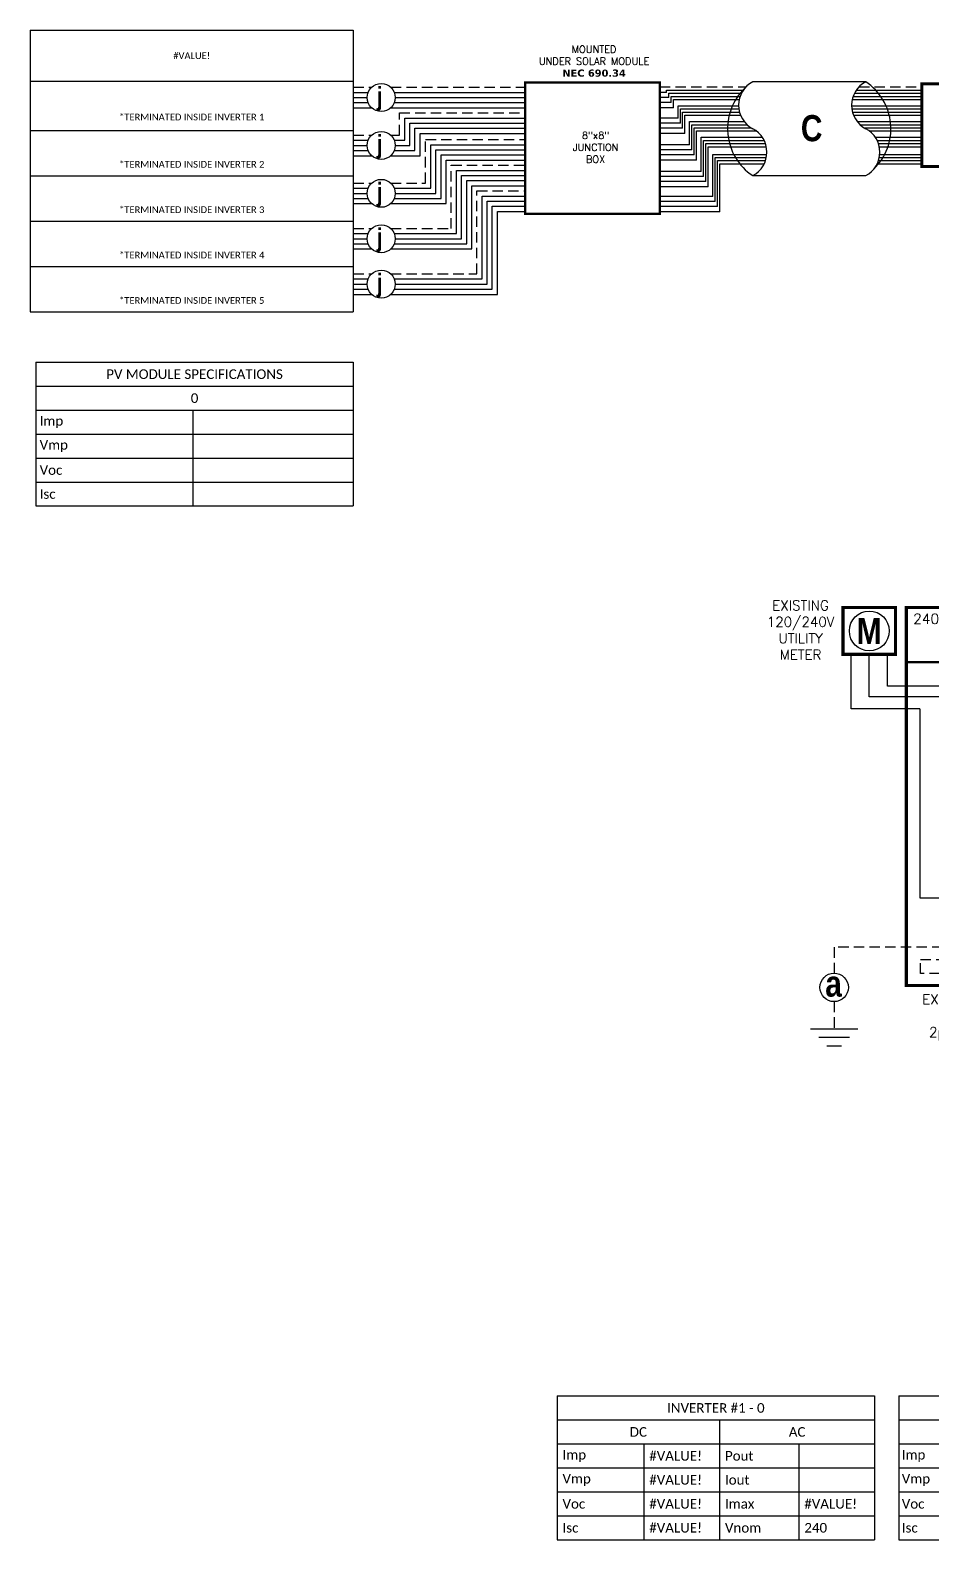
# Model space of a CAD drawing. Header units: feet. Extents: x 9848 to 10656, y 15297 to 15844.
# Drawn here: x 9848 to 10172, y 15297 to 15839 of the extents above; entities that cross this region are included whole.
import ezdxf

# ---------------------------------------------------------------- set-up
doc = ezdxf.new("R2010")
doc.units = ezdxf.units.FT
doc.header["$MEASUREMENT"] = 0
doc.linetypes.add('HIDDEN', pattern=[0.375, 0.25, -0.125])
doc.styles.add('ONE LINE TXT', font='techb___.ttf')
doc.styles.get("Standard").update_dxf_attribs({"font": 'simplex.shx'})

# ---------------------------------------------------------------- blocks, each defined once
blk = doc.blocks.new('*T27')
at = {"color": 9, "linetype": 'ByBlock', "lineweight": 30, "true_color": 0xa7bfde, "transparency": 16777216}
blk.add_line((0, 0), (116.21, 0), dxfattribs=at)
at = {"color": 0, "linetype": 'ByBlock', "lineweight": -2, "transparency": 16777216}
for p, q in [((0, 0), (0, -101.3)), ((116.21, 0), (116.21, -101.3)), ((0, -18.37), (116.21, -18.37)), ((0, -36.03), (116.21, -36.03)), ((0, -52.35), (116.21, -52.35)), ((0, -68.66), (116.21, -68.66)), ((0, -84.98), (116.21, -84.98)), ((0, -101.3), (116.21, -101.3))]:
    blk.add_line(p, q, dxfattribs=at)
at = {"color": 0, "transparency": 16777216, "char_height": 2.4195, "width": 110.4406, "attachment_point": 5}
for s, insert in [('{\\fCalibri|b0|i0|c0;#VALUE!', (58.11, -9.18)), ('{\\fCalibri|b0|i0|c0;^J^J*TERMINATED INSIDE INVERTER 1', (58.11, -27.2)), ('{\\fCalibri|b0|i0|c0;^J^J*TERMINATED INSIDE INVERTER 2', (58.11, -44.19)), ('{\\fCalibri|b0|i0|c0;^J^J*TERMINATED INSIDE INVERTER 3', (58.11, -60.51)), ('{\\fCalibri|b0|i0|c0;^J^J*TERMINATED INSIDE INVERTER 4', (58.11, -76.82)), ('{\\fCalibri|b0|i0|c0;^J^J*TERMINATED INSIDE INVERTER 5', (58.11, -93.14))]:
    blk.add_mtext(s, dxfattribs=dict(at, insert=insert))
blk = doc.blocks.new('breakerPanel')
at = {"linetype": 'Continuous'}
h = blk.add_hatch(color=1, dxfattribs=at)
h.dxf.hatch_style = 1
edge = h.paths.add_edge_path()
edge.add_arc((-42.47, 86.8), 0.291, 0, 360)
h = blk.add_hatch(color=1, dxfattribs=at)
h.dxf.hatch_style = 1
edge = h.paths.add_edge_path()
edge.add_arc((-38.44, 86.8), 0.291, 0, 360)
h = blk.add_hatch(color=1, dxfattribs=at)
h.dxf.hatch_style = 1
edge = h.paths.add_edge_path()
edge.add_arc((-42.47, 77.16), 0.291, 0, 360)
h = blk.add_hatch(color=1, dxfattribs=at)
h.dxf.hatch_style = 1
edge = h.paths.add_edge_path()
edge.add_arc((-38.44, 77.16), 0.291, 0, 360)
h = blk.add_hatch(color=1, dxfattribs=at)
h.dxf.hatch_style = 1
edge = h.paths.add_edge_path()
edge.add_arc((-38.44, 71.16), 0.528, 0, 360)
h = blk.add_hatch(color=1, dxfattribs=at)
h.dxf.hatch_style = 1
edge = h.paths.add_edge_path()
edge.add_arc((-42.47, 67.78), 0.528, 0, 360)
h = blk.add_hatch(color=1, dxfattribs=at)
h.dxf.hatch_style = 1
edge = h.paths.add_edge_path()
edge.add_arc((-38.44, 61.76), 0.528, 0, 360)
h = blk.add_hatch(color=1, dxfattribs=at)
h.dxf.hatch_style = 1
edge = h.paths.add_edge_path()
edge.add_arc((-42.47, 58.38), 0.528, 0, 360)
h = blk.add_hatch(color=1, dxfattribs=at)
h.dxf.hatch_style = 1
edge = h.paths.add_edge_path()
edge.add_arc((-42.47, 48.98), 0.528, 0, 360)
h = blk.add_hatch(color=1, dxfattribs=at)
h.dxf.hatch_style = 1
edge = h.paths.add_edge_path()
edge.add_arc((-38.44, 52.36), 0.528, 0, 360)
h = blk.add_hatch(color=1, dxfattribs=at)
h.dxf.hatch_style = 1
edge = h.paths.add_edge_path()
edge.add_arc((-38.44, 42.95), 0.528, 0, 360)
h = blk.add_hatch(color=1, dxfattribs=at)
h.dxf.hatch_style = 1
edge = h.paths.add_edge_path()
edge.add_arc((-42.47, 39.58), 0.528, 0, 360)
h = blk.add_hatch(color=1, dxfattribs=at)
h.dxf.hatch_style = 1
edge = h.paths.add_edge_path()
edge.add_arc((-38.44, 33.55), 0.528, 0, 360)
h = blk.add_hatch(color=1, dxfattribs=at)
h.dxf.hatch_style = 1
edge = h.paths.add_edge_path()
edge.add_arc((-42.47, 30.17), 0.528, 0, 360)
at = {"color": 155, "true_color": 0x647190}
blk.add_line((-80.92, 126.59), (0, 126.59), dxfattribs=at)
at = {"color": 253, "linetype": 'Continuous'}
for p, q in [((-100.73, 90.2), (-100.73, 109.7)), ((-76.04, 90.2), (-100.73, 90.2)), ((-76.04, 90.2), (-76.04, 22.16)), ((-76.04, 22.16), (-27.25, 22.16)), ((-27.25, 22.16), (-27.25, 17.57)), ((-27.25, 17.57), (-29.89, 17.57)), ((-11.01, 0.16), (-29.89, 0.16)), ((0, 3), (-11.01, 3)), ((-11.01, 3), (-11.01, 0.16))]:
    blk.add_line(p, q, dxfattribs=at)
at = {"color": 10, "linetype": 'Continuous'}
for p, q in [((-94.24, 94.51), (-94.24, 109.7)), ((-42.47, 94.51), (-94.24, 94.51)), ((-42.47, 87.09), (-42.47, 94.51)), ((-42.47, 30.17), (-42.47, 76.87)), ((-35.88, 67.78), (-45.04, 67.78)), ((-35.88, 58.38), (-45.04, 58.38)), ((-35.88, 48.98), (-45.04, 48.98)), ((-35.88, 39.58), (-45.04, 39.58)), ((-35.88, 30.17), (-45.04, 30.17)), ((-10.98, 30.17), (-29.89, 30.17)), ((-10.98, 6), (-10.98, 30.17)), ((0, 6), (-10.98, 6))]:
    blk.add_line(p, q, dxfattribs=at)
at = {"color": 7, "linetype": 'Continuous'}
for p, q in [((-87.75, 98.34), (-87.75, 109.7)), ((-38.44, 98.34), (-87.75, 98.34)), ((-38.44, 87.09), (-38.44, 98.34)), ((-38.44, 61.76), (-38.44, 76.87)), ((-35.88, 71.16), (-45.04, 71.16)), ((-38.44, 71.16), (-35.88, 71.16)), ((-45.04, 61.76), (-35.88, 61.76)), ((-35.88, 61.76), (-45.04, 61.76)), ((-38.44, 52.36), (-38.44, 61.76)), ((-45.04, 52.36), (-35.88, 52.36)), ((-35.88, 52.36), (-45.04, 52.36)), ((-38.44, 42.95), (-38.44, 52.36)), ((-45.04, 42.95), (-35.88, 42.95)), ((-35.88, 42.95), (-45.04, 42.95)), ((-38.44, 33.55), (-38.44, 42.95)), ((-35.88, 33.55), (-45.04, 33.55)), ((-6.96, 9), (-6.96, 33.55))]:
    blk.add_line(p, q, dxfattribs=at)
at = {"lineweight": 50}
blk.add_line((-80.92, 106.95), (0, 106.95), dxfattribs=at)
at = {"color": 7}
for p, q in [((-29.89, 33.55), (-6.96, 33.55)), ((0, 9), (-6.96, 9))]:
    blk.add_line(p, q, dxfattribs=at)
at = {"color": 1, "linetype": 'Continuous'}
for p, q in [((-51.03, -2.51), (-51.03, 20.23)), ((-46.49, 20.23), (-51.03, 20.23)), ((-46.49, 20.23), (-46.49, -2.51)), ((-34.43, -2.43), (-34.43, 20.16)), ((-29.89, 20.16), (-34.43, 20.16)), ((-29.89, 20.16), (-29.89, -2.43)), ((-46.49, -2.51), (-51.03, -2.51)), ((-29.89, -2.43), (-34.43, -2.43))]:
    blk.add_line(p, q, dxfattribs=at)
at = {"color": 4, "linetype": 'Continuous'}
for p, q in [((-47.97, 18.28), (-49.55, 16.71)), ((-31.37, 18.35), (-32.94, 16.78)), ((-47.97, 13.93), (-49.55, 12.36)), ((-31.37, 14), (-32.94, 12.43)), ((-47.97, 9.58), (-49.55, 8.01)), ((-31.37, 9.65), (-32.94, 8.08)), ((-47.97, 5.23), (-49.55, 3.66)), ((-47.97, 0.88), (-49.55, -0.69)), ((-31.37, 5.3), (-32.94, 3.73)), ((-31.37, 0.95), (-32.94, -0.62))]:
    blk.add_line(p, q, dxfattribs=at)
at = {"color": 92, "linetype": 'HIDDEN', "ltscale": 15}
for p, q in [((-51.03, 4.44), (-106.89, 4.44)), ((-106.89, 4.44), (-106.89, -4.87)), ((-75.84, -4.96), (-75.84, 0.09)), ((-75.84, 0.09), (-51.03, 0.09)), ((0, 0), (-6.96, 0)), ((-6.96, -4.96), (-75.84, -4.96)), ((-6.96, 0), (-6.96, -4.96)), ((-106.89, -15.1), (-106.89, -24.84))]:
    blk.add_line(p, q, dxfattribs=at)
at = {"color": 92, "linetype": 'Continuous', "ltscale": 15}
blk.add_line((-34.43, 0.09), (-46.49, 0.09), dxfattribs=at)
at = {"lineweight": 50, "const_width": 1.19}
for points in [[(-103.67, 109.7), (-103.67, 126.59), (-84.82, 126.59), (-84.82, 109.7)], [(-80.92, -9.3), (-80.92, 126.59), (0, 126.59), (0, -9.3)]]:
    blk.add_lwpolyline(points, close=True, dxfattribs=at)
at = {"color": 92, "linetype": 'Continuous', "lineweight": 5, "ltscale": 0.05, "flags": 128}
for points in [[(-45.88, 10.97), (-41.2, 10.97)], [(-43.54, 13.81), (-43.54, 10.97)], [(-42.01, 10.1), (-45.07, 10.1)], [(-42.82, 9.23), (-44.25, 9.23)]]:
    blk.add_lwpolyline(points, dxfattribs=at)
at = {"color": 92, "linetype": 'Continuous', "ltscale": 4, "flags": 128}
for points in [[(-115.37, -24.84), (-98.41, -24.84)], [(-101.35, -27.98), (-112.43, -27.98)], [(-104.29, -31.12), (-109.49, -31.12)]]:
    blk.add_lwpolyline(points, dxfattribs=at)
at = {"linetype": 'Continuous'}
blk.add_circle((-94.24, 118.15), 7.15, dxfattribs=at)
at = {"color": 1, "linetype": 'Continuous'}
for centre, radius in [((-42.47, 86.8), 0.291), ((-38.44, 86.8), 0.291), ((-42.47, 77.16), 0.291), ((-38.44, 77.16), 0.291), ((-38.44, 71.16), 0.528), ((-42.47, 67.78), 0.528), ((-38.44, 61.76), 0.528), ((-42.47, 58.38), 0.528), ((-42.47, 48.98), 0.528), ((-38.44, 52.36), 0.528), ((-38.44, 42.95), 0.528), ((-42.47, 39.58), 0.528), ((-38.44, 33.55), 0.528), ((-42.47, 30.17), 0.528)]:
    blk.add_circle(centre, radius, dxfattribs=at)
at = {"color": 4, "linetype": 'Continuous'}
for centre in [(-48.76, 17.49), (-32.16, 17.57), (-48.76, 13.14), (-32.16, 13.21), (-48.76, 8.79), (-48.76, 4.44), (-32.16, 8.86), (-32.16, 4.51), (-48.76, 0.09), (-32.16, 0.16)]:
    blk.add_circle(centre, 1.11, dxfattribs=at)
at = {"color": 7, "linetype": 'Continuous'}
blk.add_circle((-106.89, -9.99), 5.11, dxfattribs=at)
at = {"color": 1, "linetype": 'Continuous'}
for centre, radius, start, end in [((-50.14, 81.98), 9.06, 327.8708, 32.1292), ((-46.11, 81.98), 9.06, 327.8708, 32.1292), ((-48.03, 68.62), 3.93, 40.3392, 139.6608), ((-32.88, 68.62), 3.93, 40.3392, 139.6608), ((-48.03, 65.24), 3.93, 40.3392, 139.6608), ((-32.88, 65.24), 3.93, 40.3392, 139.6608), ((-48.03, 59.21), 3.93, 40.3392, 139.6608), ((-48.03, 55.84), 3.93, 40.3392, 139.6608), ((-32.88, 59.21), 3.93, 40.3392, 139.6608), ((-32.88, 55.84), 3.93, 40.3392, 139.6608), ((-48.03, 49.81), 3.93, 40.3392, 139.6608), ((-48.03, 46.43), 3.93, 40.3392, 139.6608), ((-32.88, 49.81), 3.93, 40.3392, 139.6608), ((-32.88, 46.43), 3.93, 40.3392, 139.6608), ((-48.03, 40.41), 3.93, 40.3392, 139.6608), ((-32.88, 40.41), 3.93, 40.3392, 139.6608), ((-48.03, 37.03), 3.93, 40.3392, 139.6608), ((-32.88, 37.03), 3.93, 40.3392, 139.6608), ((-48.03, 31.01), 3.93, 40.3392, 139.6608), ((-32.88, 31.01), 3.93, 40.3392, 139.6608), ((-48.03, 27.63), 3.93, 40.3392, 139.6608), ((-32.88, 27.63), 3.93, 40.3392, 139.6608)]:
    blk.add_arc(centre, radius, start, end, dxfattribs=at)
at = {"color": 253, "linetype": 'Continuous', "style": 'ONE LINE TXT'}
blk.add_text('M', height=9.38, dxfattribs=at).set_placement((-98.8, 113.43))
at = {"color": 4, "linetype": 'Continuous'}
blk.add_text('NEUTRAL', height=1.874, rotation=90, dxfattribs=at).set_placement((-35.08, 4.08))
at = {"color": 1, "attachment_point": 5}
for s, width, gutter_width, heights, insert, char_height in [('EXISTING\\P120/240V UTILITY METER', 0.0523, 7.17, [0], (-118.95, 118.48), 3.5433), ('240V', 0.1481, 0.75, [0], (-72.39, 122.54), 3.658), ('1∅', 0.1481, 0.75, [0], (-5.31, 122.54), 3.658), ('serA MAIN BREAKER\\PserA BUSBAR', 72.4998, 0.75, [0], (-39.75, 113.14), 3.6576), ('EXISTING MAIN BREAKER LOAD CENTER\\P2pocA BACK FEED BREAKER\\P{\\fVerdana|b1|i0|c0|p34;NEC 690.64}', 79.2627, 97.94, [154.49], (-39.35, -23.14), 3.5433)]:
    blk.add_mtext_dynamic_manual_height_columns(s, width=width, gutter_width=gutter_width, heights=heights, dxfattribs=dict(at, insert=insert, char_height=char_height))
at = {"color": 4, "linetype": 'Continuous', "insert": (-46.25, 82.15), "char_height": 1.874, "attachment_point": 5, "rotation": 90}
blk.add_mtext_dynamic_manual_height_columns('2pserA\\PMAIN', width=0.1481, gutter_width=0.75, heights=[0], dxfattribs=at)
at = {"color": 1, "linetype": 'Continuous', "insert": (-110.08, -3.93), "char_height": 9.3833, "attachment_point": 1, "style": 'ONE LINE TXT'}
blk.add_mtext_dynamic_manual_height_columns('{\\W1;\\C256;a}', width=0.1385, gutter_width=2.13, heights=[0], dxfattribs=at)
blk = doc.blocks.new('*U16')
at = {"color": 7}
blk.add_blockref('breakerPanel', (0, 0), dxfattribs=at)
blk = doc.blocks.new('*T21')
at = {"color": 0, "lineweight": -2, "transparency": 16777216}
for p, q in [((0, 0), (114.19, 0)), ((0, 0), (0, -51.7)), ((114.19, 0), (114.19, -51.7)), ((0, -8.62), (114.19, -8.62)), ((58.43, -8.62), (58.43, -51.7)), ((0, -17.23), (114.19, -17.23)), ((31.22, -17.23), (31.22, -51.7)), ((86.98, -17.23), (86.98, -51.7)), ((0, -25.85), (114.19, -25.85)), ((0, -34.47), (114.19, -34.47)), ((0, -43.08), (114.19, -43.08)), ((0, -51.7), (114.19, -51.7))]:
    blk.add_line(p, q, dxfattribs=at)
at = {"color": 0, "linetype": 'Continuous', "transparency": 16777216, "char_height": 3.4544}
for s, insert, width, attachment_point in [('{\\fCalibri|b0|i0|c0;INVERTER #1 - 0', (57.09, -4.31), 110.3293, 5), ('{\\fCalibri|b0|i0|c0;DC', (29.22, -12.93), 54.5755, 5), ('{\\fCalibri|b0|i0|c0;AC', (86.31, -12.93), 51.8976, 5), ('{\\fCalibri|b0|i0|c0;Imp', (1.93, -21.54), 27.3681, 4), ('{\\fCalibri|b0|i0|c0;#VALUE!', (33.15, -21.54), 23.3513, 4), ('{\\fCalibri|b0|i0|c0;Pout', (60.36, -21.54), 24.6902, 4), ('{\\fCalibri|b0|i0|c0;', (88.91, -21.54), 23.3513, 4), ('{\\fCalibri|b0|i0|c0;Vmp', (1.93, -30.16), 27.3681, 4), ('{\\fCalibri|b0|i0|c0;#VALUE!', (33.15, -30.16), 23.3513, 4), ('{\\fCalibri|b0|i0|c0;Iout', (60.36, -30.16), 24.6902, 4), ('{\\fCalibri|b0|i0|c0;', (88.91, -30.16), 23.3513, 4), ('{\\fCalibri|b0|i0|c0;Voc', (1.93, -38.78), 27.3681, 4), ('{\\fCalibri|b0|i0|c0;#VALUE!', (33.15, -38.78), 23.3513, 4), ('{\\fCalibri|b0|i0|c0;Imax', (60.36, -38.78), 24.6902, 4), ('{\\fCalibri|b0|i0|c0;#VALUE!', (88.91, -38.78), 23.3513, 4), ('{\\fCalibri|b0|i0|c0;Isc', (1.93, -47.39), 27.3681, 4), ('{\\fCalibri|b0|i0|c0;#VALUE!', (33.15, -47.39), 23.3513, 4), ('{\\fCalibri|b0|i0|c0;Vnom', (60.36, -47.39), 24.6902, 4), ('{\\fCalibri|b0|i0|c0;240', (88.91, -47.39), 23.3513, 4)]:
    blk.add_mtext(s, dxfattribs=dict(at, insert=insert, width=width, attachment_point=attachment_point))
blk = doc.blocks.new('*T22')
at = {"color": 0, "lineweight": -2, "transparency": 16777216}
for p, q in [((0, 0), (114.19, 0)), ((0, 0), (0, -51.7)), ((114.19, 0), (114.19, -51.7)), ((0, -8.62), (114.19, -8.62)), ((58.43, -8.62), (58.43, -51.7)), ((0, -17.23), (114.19, -17.23)), ((31.22, -17.23), (31.22, -51.7)), ((86.98, -17.23), (86.98, -51.7)), ((0, -25.85), (114.19, -25.85)), ((0, -34.47), (114.19, -34.47)), ((0, -43.08), (114.19, -43.08)), ((0, -51.7), (114.19, -51.7))]:
    blk.add_line(p, q, dxfattribs=at)
at = {"color": 0, "linetype": 'Continuous', "transparency": 16777216, "char_height": 3.4544}
for s, insert, width, attachment_point in [('{\\fCalibri|b0|i0|c0;INVERTER #2 - 0', (57.09, -4.31), 112.0547, 5), ('{\\fCalibri|b0|i0|c0;DC', (29.22, -12.93), 56.3009, 5), ('{\\fCalibri|b0|i0|c0;AC', (86.31, -12.93), 53.623, 5), ('{\\fCalibri|b0|i0|c0;Imp', (1.07, -21.54), 29.0935, 4), ('{\\fCalibri|b0|i0|c0;#VALUE!', (32.29, -21.54), 25.0767, 4), ('{\\fCalibri|b0|i0|c0;Pout', (59.5, -21.54), 26.4156, 4), ('{\\fCalibri|b0|i0|c0;', (88.04, -21.54), 25.0767, 4), ('{\\fCalibri|b0|i0|c0;Vmp', (1.07, -30.16), 29.0935, 4), ('{\\fCalibri|b0|i0|c0;#VALUE!', (32.29, -30.16), 25.0767, 4), ('{\\fCalibri|b0|i0|c0;Iout', (59.5, -30.16), 26.4156, 4), ('{\\fCalibri|b0|i0|c0;', (88.04, -30.16), 25.0767, 4), ('{\\fCalibri|b0|i0|c0;Voc', (1.07, -38.78), 29.0935, 4), ('{\\fCalibri|b0|i0|c0;#VALUE!', (32.29, -38.78), 25.0767, 4), ('{\\fCalibri|b0|i0|c0;Imax', (59.5, -38.78), 26.4156, 4), ('{\\fCalibri|b0|i0|c0;#VALUE!', (88.04, -38.78), 25.0767, 4), ('{\\fCalibri|b0|i0|c0;Isc', (1.07, -47.39), 29.0935, 4), ('{\\fCalibri|b0|i0|c0;#VALUE!', (32.29, -47.39), 25.0767, 4), ('{\\fCalibri|b0|i0|c0;Vnom', (59.5, -47.39), 26.4156, 4), ('{\\fCalibri|b0|i0|c0;240', (88.04, -47.39), 25.0767, 4)]:
    blk.add_mtext(s, dxfattribs=dict(at, insert=insert, width=width, attachment_point=attachment_point))
blk = doc.blocks.new('*T20')
at = {"color": 0, "lineweight": -2, "transparency": 16777216}
for p, q in [((0, 0), (114.19, 0)), ((0, 0), (0, -51.69)), ((114.19, 0), (114.19, -51.69)), ((0, -8.62), (114.19, -8.62)), ((0, -17.23), (114.19, -17.23)), ((56.41, -17.23), (56.41, -51.69)), ((0, -25.85), (114.19, -25.85)), ((0, -34.46), (114.19, -34.46)), ((0, -43.08), (114.19, -43.08)), ((0, -51.69), (114.19, -51.69))]:
    blk.add_line(p, q, dxfattribs=at)
at = {"color": 0, "linetype": 'Continuous', "transparency": 16777216, "char_height": 3.4544}
for s, insert, width, attachment_point in [('{\\fCalibri|b0|i0|c0;PV MODULE SPECIFICATIONS', (57.09, -4.31), 111.433, 5), ('{\\fCalibri|b0|i0|c0;0', (57.09, -12.92), 111.433, 5), ('{\\fCalibri|b0|i0|c0;Imp', (1.38, -21.54), 53.6551, 4), ('{\\fCalibri|b0|i0|c0;', (57.78, -21.54), 55.0254, 4), ('{\\fCalibri|b0|i0|c0;Vmp', (1.38, -30.15), 53.6551, 4), ('{\\fCalibri|b0|i0|c0;', (57.78, -30.15), 55.0254, 4), ('{\\fCalibri|b0|i0|c0;Voc', (1.38, -38.77), 53.6551, 4), ('{\\fCalibri|b0|i0|c0;', (57.78, -38.77), 55.0254, 4), ('{\\fCalibri|b0|i0|c0;Isc', (1.38, -47.39), 53.6551, 4), ('{\\fCalibri|b0|i0|c0;', (57.78, -47.39), 55.0254, 4)]:
    blk.add_mtext(s, dxfattribs=dict(at, insert=insert, width=width, attachment_point=attachment_point))

msp = doc.modelspace()

# ---------------------------------------------------------------- linework, layer by layer
at = {"color": 7, "linetype": 'Continuous'}
for p, q in [((10148.35, 15820.85), (10107.72, 15820.85)), ((9964.08, 15817.04), (9969.57, 15817.04)), ((9978.79, 15817.04), (10025.9, 15817.04)), ((10076.68, 15817.04), (10074.31, 15817.04)), ((10076.68, 15817.88), (10104.34, 15817.88)), ((10076.68, 15817.04), (10076.68, 15817.88)), ((10078.35, 15815.62), (10103.17, 15815.62)), ((10078.35, 15813.35), (10078.35, 15815.62)), ((10143.81, 15815.62), (10168.58, 15815.62)), ((10144.98, 15817.88), (10168.58, 15817.88)), ((9964.08, 15813.35), (9969.57, 15813.35)), ((9978.79, 15813.35), (10025.9, 15813.35)), ((10078.35, 15813.35), (10074.31, 15813.35)), ((10080.85, 15812.23), (10102.62, 15812.23)), ((10080.85, 15807.81), (10080.85, 15812.23)), ((10082.52, 15809.97), (10102.94, 15809.97)), ((10082.52, 15804.12), (10082.52, 15809.97)), ((10143.26, 15812.23), (10168.58, 15812.23)), ((10143.57, 15809.97), (10168.58, 15809.97)), ((9982.55, 15799.82), (9982.55, 15807.81)), ((9982.55, 15807.81), (10025.9, 15807.81)), ((9986.24, 15796.13), (9986.24, 15804.12)), ((9986.24, 15804.12), (10025.9, 15804.12)), ((10080.85, 15807.81), (10074.31, 15807.81)), ((10082.52, 15804.12), (10074.31, 15804.12)), ((10085.02, 15806.57), (10104.63, 15806.57)), ((10085.02, 15798.23), (10085.02, 15806.57)), ((10086.69, 15804.3), (10107.16, 15804.3)), ((10086.69, 15794.54), (10086.69, 15804.3)), ((10145.26, 15806.57), (10168.58, 15806.57)), ((10147.8, 15804.3), (10168.58, 15804.3)), ((9964.08, 15799.82), (9969.57, 15799.82)), ((9978.79, 15799.82), (9982.55, 15799.82)), ((9991.92, 15782.59), (9991.92, 15798.23)), ((9991.92, 15798.23), (10025.9, 15798.23)), ((10085.02, 15798.23), (10074.31, 15798.23)), ((10089.19, 15788.64), (10089.19, 15800.9)), ((10089.19, 15800.9), (10111.17, 15800.9)), ((10090.86, 15784.95), (10090.86, 15798.64)), ((10090.86, 15798.64), (10112.3, 15798.64)), ((10151.81, 15800.9), (10168.58, 15800.9)), ((10152.94, 15798.64), (10168.58, 15798.64)), ((9964.08, 15796.13), (9969.57, 15796.13)), ((9978.79, 15796.13), (9986.24, 15796.13)), ((9995.61, 15778.9), (9995.61, 15794.54)), ((9995.61, 15794.54), (10025.9, 15794.54)), ((10086.69, 15794.54), (10074.31, 15794.54)), ((10093.37, 15779.66), (10093.37, 15794.76)), ((10093.37, 15794.76), (10112.78, 15794.76)), ((10153.42, 15794.76), (10168.58, 15794.76)), ((10001.15, 15766.28), (10001.15, 15789)), ((10001.15, 15789), (10025.9, 15789)), ((10089.19, 15788.64), (10074.31, 15788.64)), ((10095.03, 15775.97), (10095.03, 15792.5)), ((10095.03, 15792.5), (10112.31, 15792.5)), ((10107.72, 15787.13), (10148.35, 15787.13)), ((10152.95, 15792.5), (10168.58, 15792.5)), ((9964.08, 15782.59), (9969.57, 15782.59)), ((9978.79, 15782.59), (9991.92, 15782.59)), ((10004.84, 15762.59), (10004.84, 15785.31)), ((10004.84, 15785.31), (10025.9, 15785.31)), ((10090.86, 15784.95), (10074.31, 15784.95)), ((9964.08, 15778.9), (9969.57, 15778.9)), ((9978.79, 15778.9), (9995.61, 15778.9)), ((10010.37, 15779.77), (10025.9, 15779.77)), ((10010.37, 15749.96), (10010.37, 15779.77)), ((10093.37, 15779.66), (10074.31, 15779.66)), ((10014.06, 15776.08), (10025.9, 15776.08)), ((10014.06, 15746.27), (10014.06, 15776.08)), ((10095.03, 15775.97), (10074.31, 15775.97)), ((9964.08, 15766.28), (9969.57, 15766.28)), ((9978.79, 15766.28), (10001.15, 15766.28)), ((9964.08, 15762.59), (9969.57, 15762.59)), ((9978.79, 15762.59), (10004.84, 15762.59)), ((9964.08, 15749.96), (9969.57, 15749.96)), ((9978.79, 15749.96), (10010.37, 15749.96)), ((9964.08, 15746.27), (9969.57, 15746.27)), ((9978.79, 15746.27), (10014.06, 15746.27))]:
    msp.add_line(p, q, dxfattribs=at)
at = {"color": 92, "linetype": 'HIDDEN', "ltscale": 15}
for p, q in [((9964.08, 15818.89), (9970.7, 15818.89)), ((9977.52, 15818.89), (10025.9, 15818.89)), ((10074.31, 15819.02), (10105.28, 15819.02)), ((10145.91, 15819.02), (10168.58, 15819.02)), ((9980.7, 15801.66), (9980.7, 15809.66)), ((9980.7, 15809.66), (10025.9, 15809.66)), ((9964.08, 15801.66), (9970.7, 15801.66)), ((9977.52, 15801.66), (9980.7, 15801.66)), ((9990.07, 15784.44), (9990.07, 15800.07)), ((9990.07, 15800.07), (10025.9, 15800.07)), ((9999.3, 15768.12), (9999.3, 15790.85)), ((9999.3, 15790.85), (10025.9, 15790.85)), ((9964.08, 15784.44), (9970.7, 15784.44)), ((9977.52, 15784.44), (9990.07, 15784.44)), ((10008.53, 15781.62), (10025.9, 15781.62)), ((10008.53, 15751.81), (10008.53, 15781.62)), ((9964.08, 15768.12), (9970.7, 15768.12)), ((9977.52, 15768.12), (9999.3, 15768.12)), ((9964.08, 15751.81), (9970.7, 15751.81)), ((9977.52, 15751.81), (10008.53, 15751.81))]:
    msp.add_line(p, q, dxfattribs=at)
at = {"color": 253, "linetype": 'Continuous'}
for p, q in [((9964.08, 15815.19), (9969.09, 15815.19)), ((9979.14, 15815.19), (10025.9, 15815.19)), ((10077.51, 15815.19), (10074.31, 15815.19)), ((10077.51, 15816.75), (10103.66, 15816.75)), ((10077.51, 15815.19), (10077.51, 15816.75)), ((10079.18, 15814.49), (10102.85, 15814.49)), ((10079.18, 15811.5), (10079.18, 15814.49)), ((10143.48, 15814.49), (10168.58, 15814.49)), ((10144.3, 15816.75), (10168.58, 15816.75)), ((9964.08, 15811.5), (9970.7, 15811.5)), ((9977.52, 15811.5), (10025.9, 15811.5)), ((10079.18, 15811.5), (10074.31, 15811.5)), ((10081.69, 15811.1), (10102.71, 15811.1)), ((10081.69, 15805.97), (10081.69, 15811.1)), ((10083.35, 15808.83), (10103.32, 15808.83)), ((10083.35, 15802.28), (10083.35, 15808.83)), ((10143.35, 15811.1), (10168.58, 15811.1)), ((10143.96, 15808.83), (10168.58, 15808.83)), ((9984.4, 15797.97), (9984.4, 15805.97)), ((9984.4, 15805.97), (10025.9, 15805.97)), ((10081.69, 15805.97), (10074.31, 15805.97)), ((10085.86, 15805.43), (10105.67, 15805.43)), ((10085.86, 15796.38), (10085.86, 15805.43)), ((10146.3, 15805.43), (10168.58, 15805.43)), ((9964.08, 15797.97), (9969.09, 15797.97)), ((9979.14, 15797.97), (9984.4, 15797.97)), ((9988.09, 15794.28), (9988.09, 15802.28)), ((9988.09, 15802.28), (10025.9, 15802.28)), ((10083.35, 15802.28), (10074.31, 15802.28)), ((10087.53, 15803.17), (10109.01, 15803.17)), ((10087.53, 15792.69), (10087.53, 15803.17)), ((10090.03, 15786.8), (10090.03, 15799.77)), ((10090.03, 15799.77), (10111.83, 15799.77)), ((10149.65, 15803.17), (10168.58, 15803.17)), ((10152.47, 15799.77), (10168.58, 15799.77)), ((9964.08, 15794.28), (9970.7, 15794.28)), ((9977.52, 15794.28), (9988.09, 15794.28)), ((9993.76, 15780.75), (9993.76, 15796.38)), ((9993.76, 15796.38), (10025.9, 15796.38)), ((9997.45, 15777.06), (9997.45, 15792.69)), ((9997.45, 15792.69), (10025.9, 15792.69)), ((10085.86, 15796.38), (10074.31, 15796.38)), ((10087.53, 15792.69), (10074.31, 15792.69)), ((10091.7, 15783.11), (10091.7, 15797.5)), ((10091.7, 15797.5), (10112.61, 15797.5)), ((10094.2, 15777.82), (10094.2, 15793.63)), ((10094.2, 15793.63), (10112.62, 15793.63)), ((10153.25, 15797.5), (10168.58, 15797.5)), ((10153.25, 15793.63), (10168.58, 15793.63)), ((10002.99, 15764.43), (10002.99, 15787.16)), ((10002.99, 15787.16), (10025.9, 15787.16)), ((10095.87, 15774.13), (10095.87, 15791.36)), ((10095.87, 15791.36), (10111.84, 15791.36)), ((10152.48, 15791.36), (10168.58, 15791.36)), ((10006.68, 15760.74), (10006.68, 15783.47)), ((10006.68, 15783.47), (10025.9, 15783.47)), ((10090.03, 15786.8), (10074.31, 15786.8)), ((10091.7, 15783.11), (10074.31, 15783.11)), ((9964.08, 15780.75), (9969.09, 15780.75)), ((9964.08, 15777.06), (9970.7, 15777.06)), ((9977.52, 15777.06), (9997.45, 15777.06)), ((9979.14, 15780.75), (9993.76, 15780.75)), ((10012.22, 15777.93), (10025.9, 15777.93)), ((10012.22, 15748.11), (10012.22, 15777.93)), ((10094.2, 15777.82), (10074.31, 15777.82)), ((10015.91, 15774.24), (10025.9, 15774.24)), ((10015.91, 15744.42), (10015.91, 15774.24)), ((10095.87, 15774.13), (10074.31, 15774.13)), ((9964.08, 15764.43), (9969.09, 15764.43)), ((9964.08, 15760.74), (9970.7, 15760.74)), ((9977.52, 15760.74), (10006.68, 15760.74)), ((9979.14, 15764.43), (10002.99, 15764.43)), ((9964.08, 15748.11), (9969.09, 15748.11)), ((9964.08, 15744.42), (9970.7, 15744.42)), ((9977.52, 15744.42), (10015.91, 15744.42)), ((9979.14, 15748.11), (10012.22, 15748.11))]:
    msp.add_line(p, q, dxfattribs=at)
at = {"lineweight": 50}
for points, const_width in [([(10074.31, 15773.33), (10025.9, 15773.33), (10025.9, 15820.58), (10074.31, 15820.58)], 0.834), ([(10198.19, 15790.39), (10168.58, 15790.39), (10168.58, 15820.11), (10198.19, 15820.11)], 1.08)]:
    msp.add_lwpolyline(points, close=True, dxfattribs=dict(at, const_width=const_width))
at = {"color": 7, "linetype": 'Continuous'}
for centre in [(9974.11, 15815.19), (9974.11, 15797.97), (9974.11, 15780.75), (9974.11, 15764.43), (9974.11, 15748.11)]:
    msp.add_circle(centre, 5.03, dxfattribs=at)
at = {"linetype": 'Continuous'}
for centre, start, end in [((10112.13, 15812.42), 117.6639, 242.3361), ((10152.77, 15812.42), 117.6639, 242.3361), ((10103.3, 15795.56), 297.6639, 62.3361), ((10143.93, 15795.56), 297.6639, 62.3361)]:
    msp.add_arc(centre, 9.52, start, end, dxfattribs=at)
at = {"color": 7, "linetype": 'Continuous'}
for centre, start, end in [((10137.16, 15803.99), 313.9732, 56.4265), ((10118.91, 15803.99), 133.9732, 236.4265)]:
    msp.add_arc(centre, 20.24, start, end, dxfattribs=at)

# ---------------------------------------------------------------- block references
for name, p in [('*T27', (9847.86, 15839.4)), ('*T20', (9849.89, 15720.04)), ('*T21', (10037.37, 15348.4)), ('*T22', (10160.25, 15348.4))]:
    msp.add_blockref(name, p)
at = {"color": 7}
msp.add_blockref('*U16', (10243.88, 15505.27), dxfattribs=at)

# ---------------------------------------------------------------- texts
at = {"color": 1, "char_height": 2.5744, "attachment_point": 5}
for s, width, insert in [(' \\PMOUNTED \\PUNDER SOLAR MODULE\\P{\\fVerdana|b1|i0|c0|p34;NEC 690.34}', 73.0127, (10050.66, 15830.38)), ('8"x8"  JUNCTION BOX ', 0.4767, (10051.2, 15797.3))]:
    msp.add_mtext_dynamic_manual_height_columns(s, width=width, gutter_width=7.17, heights=[0], dxfattribs=dict(at, insert=insert))
at = {"color": 1, "linetype": 'Continuous', "attachment_point": 1, "style": 'ONE LINE TXT'}
for s, insert, char_height in [('{\\W1;\\C256;j}', (9972.49, 15818.99), 6.6044), ('{\\W1;\\C256;C}', (10125.03, 15808.87), 9.3833), ('{\\W1;\\C256;j}', (9972.49, 15801.77), 6.6044), ('{\\W1;\\C256;j}', (9972.49, 15784.54), 6.6044), ('{\\W1;\\C256;j}', (9972.49, 15768.22), 6.6044), ('{\\W1;\\C256;j}', (9972.49, 15751.91), 6.6044)]:
    msp.add_mtext_dynamic_manual_height_columns(s, width=0.1385, gutter_width=2.13, heights=[0], dxfattribs=dict(at, insert=insert, char_height=char_height))

doc.saveas('drawing.dxf')
